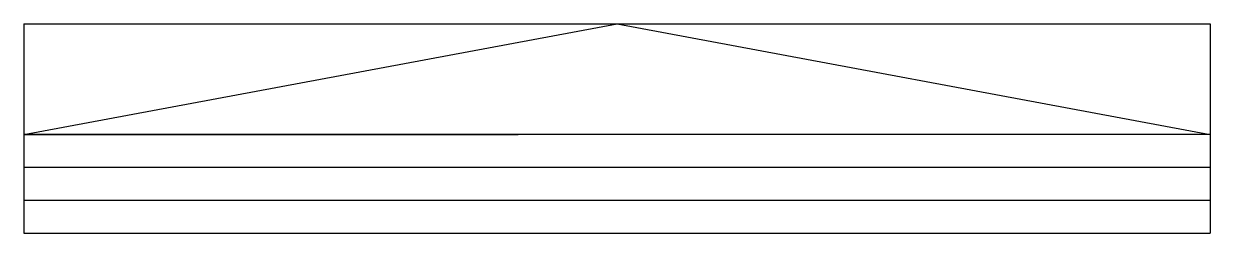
# Model space of a CAD drawing. Extents: x 0 to 1200, y 0 to 212.
import ezdxf

# ---------------------------------------------------------------- set-up
doc = ezdxf.new("R2010")
doc.units = 0
doc.header["$LTSCALE"] = 25
doc.layers.add('Sunac_Gridline_Glass', color=134, linetype='Continuous')

msp = doc.modelspace()

# ---------------------------------------------------------------- linework, layer by layer
at = {"layer": 'Sunac_Gridline_Glass'}
for p, q in [((0, 100), (600, 212)), ((0, 212), (1200, 212)), ((600, 212), (1200, 100)), ((0, 100), (500, 100)), ((1200, 100), (0, 100)), ((1200, 66.7), (0, 66.7)), ((1200, 33.3), (0, 33.3)), ((0, 0), (1200, 0))]:
    msp.add_line(p, q, dxfattribs=at)
at = {"layer": 'Sunac_Gridline_Glass', "ltscale": 10}
for p, q in [((0, 212), (0, 0)), ((1200, 212), (1200, 0))]:
    msp.add_line(p, q, dxfattribs=at)

doc.saveas('drawing.dxf')
